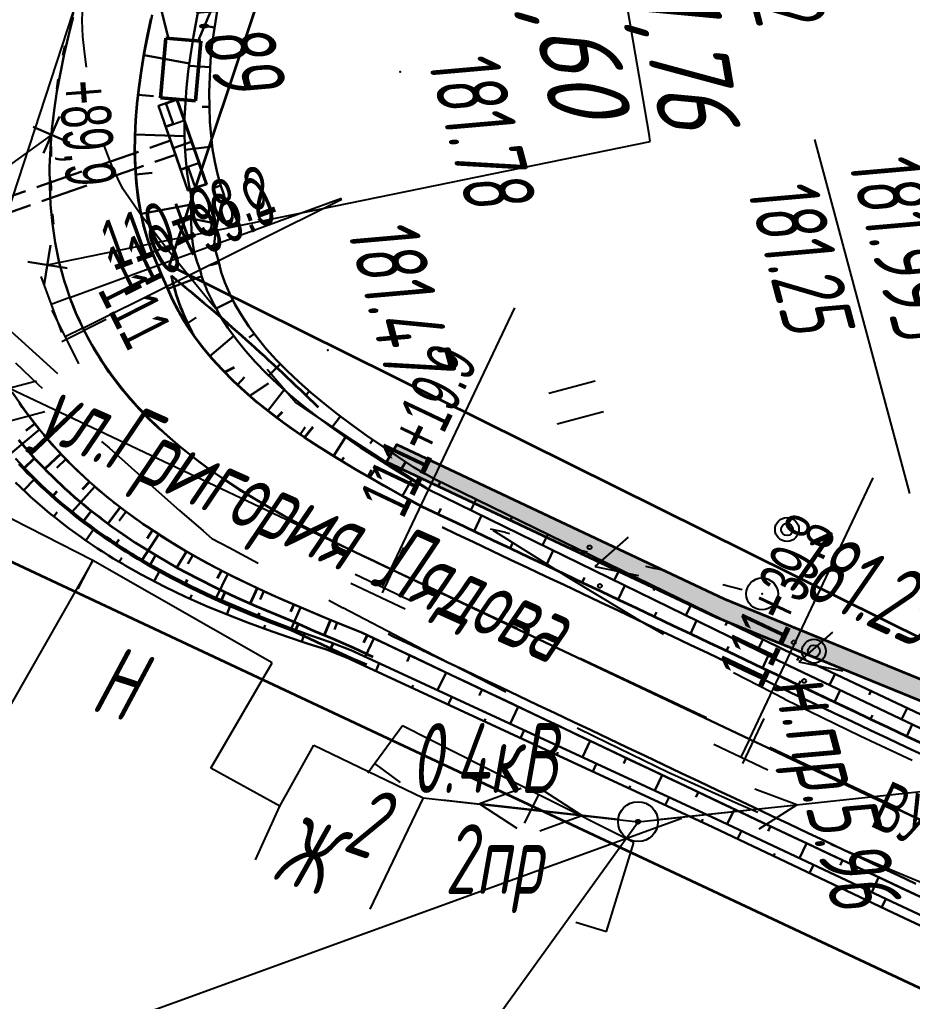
# Model space of a CAD drawing. Header units: millimetres. Extents: x -1799 to 6962, y -1020 to 4121.
# Drawn here: x 5777.82 to 5822.58, y 402.14 to 451.37 of the extents above; entities that cross this region are included whole.
import ezdxf
from ezdxf import colors
from ezdxf.entities.mleader import LeaderData, LeaderLine
from ezdxf.math import Vec2, Vec3

# ---------------------------------------------------------------- set-up
doc = ezdxf.new("R2010")
doc.units = ezdxf.units.MM
for name, pattern in [('ACAD_ISO02W100', [15, 12, -3]), ('CONTI', [0]), ('DASHED', [0.75, 0.5, -0.25]), ('STROT', [1.7, 0.5, -1.2])]:
    doc.linetypes.add(name, pattern=pattern)
for name, color, linetype, lineweight in [('10', 1, 'Continuous', 35), ('КОПИЯ_ОСЬ_13_ОТКОСЫ', 7, 'Continuous', 30), ('КОПИЯ_ОСЬ_ГРАНИЦЫ_ПОЛОС', 7, 'Continuous', 30), ('КОПИЯ_ОСЬ_ОТКОСЫ', 7, 'Continuous', 30), ('ОСЬ_ВЕРХ_ПОКРЫТИЯ_ГРАНИЦЫ_ПОЛОС', 7, 'Continuous', 30), ('ОСЬ_ВЕРХ_ПОКРЫТИЯ_ОСЬ', 1, 'Continuous', 30), ('Ось_примыкания', 1, 'Continuous', 35), ('Отметки', 5, 'Continuous', 30), ('Тротуар', 40, 'Continuous', 35), ('Трубы мет.', 7, 'ACAD_ISO02W100', 30)]:
    doc.layers.add(name, color=color, linetype=linetype, lineweight=lineweight)
for name, color, linetype in [('NAD_MDEFAULT', 7, 'CONTI'), ('PI_OTDEFAULT', 172, 'CONTI'), ('PI_TTDEFAULT', 5, 'CONTI'), ('PLN_O', 7, 'CONTI'), ('SIT_LDEFAULT', 7, 'CONTI'), ('USLZNDEFAULT', 7, 'CONTI'), ('ZAPSKDEFAULT', 7, 'CONTI'), ('канава', 7, 'Continuous'), ('канавы', 14, 'Continuous'), ('КОПИЯ_ОСЬ_ТАНГЕНСЫ', 1, 'Continuous'), ('ОСЬ_ВЕРХ_ПОКРЫТИЯ_ОТКОСЫ', 7, 'Continuous'), ('ОСЬ_ВЕРХ_ПОКРЫТИЯ_ПИКЕТЫ', 1, 'Continuous'), ('ОСЬ_ВЕРХ_ПОКРЫТИЯ_РАЗБИВКА_КРИВ', 1, 'Continuous'), ('ОСЬ_ВЕРХ_ПОКРЫТИЯ_ТАНГЕНСЫ', 1, 'Continuous'), ('разметка', 7, 'Continuous')]:
    doc.layers.add(name, color=color, linetype=linetype)
doc.layers.get('КОПИЯ_ОСЬ_ОТКОСЫ').off()
doc.styles.add('eskd', font='spds.shx', dxfattribs={"width": 1.2, "oblique": 15})
doc.styles.get("Standard").update_dxf_attribs({"font": 'arial.ttf'})
doc.styles.add('ГОСТ', font='', dxfattribs={"oblique": 15, "height": 4})
doc.styles.get('ГОСТ').set_extended_font_data('GOST type A')

# ---------------------------------------------------------------- blocks, each defined once
blk = doc.blocks.new('BL_2011')
at = {"color": 0}
for p, q in [((0, 0), (0, 2.4)), ((1.6, 0), (1.6, 2.4))]:
    blk.add_line(p, q, dxfattribs=at)
blk = doc.blocks.new('BL_2014')
at = {"color": 0}
for p, q in [((-1, 2), (0, 0)), ((0, 0), (1, 2))]:
    blk.add_line(p, q, dxfattribs=at)
for centre in [(-1, 0), (1, 0)]:
    blk.add_circle(centre, 0.1, dxfattribs=at)
blk = doc.blocks.new('BL_26')
at = {"color": 0}
for radius in [1, 0.1]:
    blk.add_circle((0, 0), radius, dxfattribs=at)
blk = doc.blocks.new('A$C76A07AE2')
at = {"layer": 'Трубы мет.', "linetype": 'Continuous', "lineweight": 0}
for p, q in [((-18.88, 44.2), (-8, 44.2)), ((-18.88, 44.2), (-18.88, 23)), ((-4, 45), (-1.31, 45)), ((-18.88, 23), (0, 23)), ((-18.88, 22.13), (-0.88, 22.13)), ((-18.88, 22.13), (-18.88, 21.84)), ((-18.88, 21.84), (-18.88, 0.5)), ((-0.88, 22.13), (-0.88, 0.5)), ((-18.88, -0.5), (-18.88, -20.47)), ((-0.88, -0.5), (-0.88, -20.47)), ((-18.88, -20.47), (-18.88, -22.02)), ((-18.88, -22.02), (-0.88, -22.02)), ((-18.88, -23), (0, -23)), ((-18.88, -23), (-18.88, -44.07)), ((-0.88, -20.47), (-0.88, -22.02)), ((-18.88, -44.07), (-8, -44.07))]:
    blk.add_line(p, q, dxfattribs=at)
at = {"layer": 'Трубы мет.', "linetype": 'Continuous'}
blk.add_lwpolyline([(-20, -45), (0, -45), (0, 45), (-20, 45)], close=True, dxfattribs=at)
for points in [[(-8, 45), (-8, 23), (0, 23)], [(-8, -45), (-8, -23), (0, -23)]]:
    blk.add_lwpolyline(points, dxfattribs=at)
at = {"layer": 'Трубы мет.', "linetype": 'Continuous', "lineweight": 0}
for points in [[(-18.88, 0.5), (-0.88, 0.5)], [(-18.88, -0.5), (-0.88, -0.5)]]:
    blk.add_lwpolyline(points, dxfattribs=at)
blk = doc.blocks.new('6')
at = {"layer": 'канава', "color": 5, "linetype": 'Continuous', "lineweight": 30}
for p, q in [((-1.5, -1.25), (-1.5, 1.25)), ((0, 0.75), (-1.5, 1.25)), ((0, 0.75), (0, -0.75)), ((0, -0.75), (-1.5, -1.25))]:
    blk.add_line(p, q, dxfattribs=at)
blk = doc.blocks.new('_None')
blk = doc.blocks.new('Крест')
at = {"layer": 'Отметки'}
for points in [[(0, 1), (0, -1)], [(-1, 0), (1, 0)]]:
    blk.add_lwpolyline(points, dxfattribs=at)

msp = doc.modelspace()

# ---------------------------------------------------------------- hatches: boundary and pattern name
at = {"layer": 'Тротуар', "lineweight": 30, "ltscale": 7}
msp.add_hatch(color=256, dxfattribs=at).paths.add_polyline_path([(6126.932, 278.03), (6128.44, 277.163), (6164.583, 261.242), (6199.392, 245.619), (6226.965, 230.843), (6234.072, 227.17), (6244.623, 221.453), (6251.566, 217.479), (6258.375, 213.28), (6265.073, 209.03), (6265.609, 209.874), (6258.906, 214.128), (6252.077, 218.339), (6245.11, 222.326), (6234.54, 228.054), (6227.431, 231.728), (6199.833, 246.517), (6164.989, 262.155), (6128.892, 278.057), (6116.325, 285.285), (6112.601, 286.992), (6104.101, 289.889), (6095.383, 292.114), (6094.029, 292.722), (6062.635, 308.697), (6052.755, 311.669), (6041.92, 316.601), (6020.572, 327.794), (5984.472, 344.036), (5959.438, 357.041), (5935.187, 366.884), (5892.203, 387.183), (5867.012, 398.473), (5831.402, 414.856), (5813.14, 422.315), (5796.736, 430.054), (5796.208, 429.198), (5812.745, 421.396), (5831.004, 413.939), (5859.267, 400.936), (5860.176, 400.518), (5866.599, 397.563), (5891.785, 386.274), (5934.785, 365.968), (5959.018, 356.132), (5984.036, 343.135), (6020.134, 326.894), (6041.481, 315.702), (6052.403, 310.731), (6062.261, 307.765), (6093.575, 291.831), (6095.052, 291.166), (6103.854, 288.92), (6112.231, 286.062), (6115.867, 284.395), (6121.96, 280.89), (6122.831, 280.389)])

# ---------------------------------------------------------------- linework, layer by layer
at = {"layer": '10'}
for points in [[(5786.736, 494.343), (5773.306, 448.933), (5770.456, 448.843), (5765.796, 429.633), (5881.916, 375.143), (5882.526, 376.343), (5928.446, 353.523), (5932.486, 351.513), (5960.736, 337.483), (5984.326, 327.543), (6003.876, 317.883), (6062.466, 290.823), (6094.516, 277.493), (6108.036, 270.763), (6136.066, 258.603), (6190.026, 235.203), (6188.726, 232.343), (6197.666, 228.193), (6198.346, 229.813), (6243.156, 208.233)], [(6235.356, 230.303), (6147.926, 271.033), (6052.206, 315.413), (6051.196, 312.853), (6042.006, 316.773), (6043.256, 319.763), (5995.906, 340.543), (5925.656, 374.333), (5896.866, 386.953), (5894.006, 388.013), (5868.476, 398.593), (5869.476, 400.593), (5830.776, 418.893), (5830.026, 416.853), (5785.337, 439.04), (5802.246, 489.523)]]:
    msp.add_lwpolyline(points, dxfattribs=at)
at = {"layer": 'NAD_MDEFAULT', "color": 0}
msp.add_line((5817.67, 445.348, 181.5), (5822.426, 427.599, 181.5), dxfattribs=at)
at = {"layer": 'PI_TTDEFAULT', "color": 5}
for p in [(5796.902, 448.749, 181.777), (5793.272, 434.799, 181.468), (5815.042, 422.569, 181.232)]:
    msp.add_point(p, dxfattribs=at)
at = {"layer": 'PLN_O'}
msp.add_line((5770.145, 396.493), (5811.022, 411.319), dxfattribs=at)
at = {"layer": 'SIT_LDEFAULT', "color": 7}
for p, q in [((5780.952, 451.319), (5780.982, 452.129)), ((5780.992, 450.519), (5780.952, 451.319)), ((5781.082, 449.629), (5780.982, 450.519)), ((5781.172, 448.989), (5781.082, 449.629)), ((5782.052, 445.049), (5782.042, 445.099)), ((5782.492, 443.909), (5782.062, 445.049)), ((5783.002, 442.879), (5782.492, 443.909)), ((5783.892, 441.579), (5782.992, 442.879)), ((5785.282, 439.779), (5783.892, 441.579)), ((5786.952, 437.719), (5785.282, 439.779)), ((5773.152, 439.569), (5779.712, 433.629)), ((5787.642, 436.889), (5786.952, 437.719)), ((5777.612, 434.149), (5778.762, 433.059)), ((5791.252, 432.629), (5790.222, 433.829)), ((5778.762, 433.059), (5778.942, 432.889)), ((5791.662, 432.149), (5791.252, 432.629)), ((5792.452, 431.639), (5791.662, 432.159)), ((5794.572, 430.229), (5792.452, 431.629)), ((5781.932, 430.219), (5782.302, 429.889)), ((5782.302, 429.889), (5784.192, 428.209)), ((5797.682, 428.219), (5794.572, 430.229)), ((5781.492, 424.239), (5772.592, 428.789)), ((5784.192, 428.209), (5785.842, 426.759)), ((5798.192, 427.899), (5797.682, 428.219)), ((5785.842, 426.759), (5787.022, 425.739)), ((5801.412, 425.839), (5802.172, 425.659)), ((5787.022, 425.739), (5787.462, 425.349)), ((5787.462, 425.349), (5788.322, 424.889)), ((5805.412, 423.339), (5801.562, 425.749)), ((5802.172, 425.649), (5802.382, 425.599)), ((5788.322, 424.889), (5789.782, 424.119)), ((5805.302, 424.909), (5806.272, 424.679)), ((5781.492, 424.239), (5775.862, 414.379)), ((5780.762, 422.819), (5781.492, 424.239)), ((5790.482, 419.119), (5781.492, 424.239)), ((5809.192, 423.969), (5809.682, 423.849)), ((5809.682, 423.859), (5810.162, 423.749)), ((5809.322, 420.989), (5805.412, 423.339)), ((5813.082, 423.039), (5814.052, 422.799)), ((5793.322, 422.249), (5794.022, 421.879)), ((5794.022, 421.889), (5798.082, 419.769)), ((5810.102, 420.539), (5809.322, 420.979)), ((5798.082, 419.769), (5802.202, 417.659)), ((5787.412, 413.839), (5790.482, 419.119)), ((5816.182, 417.289), (5813.602, 418.619)), ((5819.962, 415.429), (5816.182, 417.279)), ((5797.012, 415.949), (5795.632, 414.059)), ((5803.852, 412.499), (5797.012, 415.959)), ((5805.772, 415.859), (5806.632, 415.429)), ((5790.872, 411.929), (5792.562, 414.979)), ((5792.562, 414.979), (5798.052, 412.349)), ((5806.632, 415.429), (5810.342, 413.639)), ((5822.572, 414.209), (5819.962, 415.429)), ((5795.632, 414.059), (5795.282, 413.579)), ((5796.922, 413.109), (5795.632, 414.059)), ((5790.872, 411.929), (5787.412, 413.839)), ((5810.342, 413.639), (5813.852, 412.039)), ((5808.822, 411.149), (5830.812, 413.489)), ((5802.972, 412.809), (5800.872, 412.039)), ((5806.002, 411.459), (5804.122, 412.679)), ((5816.782, 411.999), (5814.682, 412.779)), ((5798.052, 412.349), (5795.382, 406.769)), ((5798.052, 412.349), (5808.822, 411.149)), ((5799.042, 412.239), (5806.002, 411.459)), ((5807.832, 411.259), (5800.872, 412.039)), ((5800.872, 412.039), (5802.752, 410.819)), ((5803.132, 411.069), (5803.852, 412.499)), ((5808.612, 410.099), (5803.852, 412.499)), ((5813.852, 412.039), (5814.822, 411.619)), ((5789.652, 409.229), (5790.872, 411.929)), ((5809.812, 411.259), (5816.782, 411.999)), ((5814.892, 410.789), (5816.782, 411.999)), ((5801.431, 400.888), (5808.822, 411.149)), ((5803.902, 410.689), (5806.002, 411.459)), ((5807.242, 405.639), (5808.612, 410.099)), ((5818.492, 410.019), (5821.572, 408.719)), ((5821.572, 408.719), (5825.542, 407.059)), ((5805.712, 406.109), (5807.242, 405.639))]:
    msp.add_line(p, q, dxfattribs=at)
for centre, radius in [((5816.292, 425.799), 0.6), ((5816.292, 425.799), 0.3), ((5815.042, 422.569), 0.8), ((5817.642, 419.699), 0.6), ((5817.642, 419.699), 0.3)]:
    msp.add_circle(centre, radius, dxfattribs=at)
at = {"layer": 'канавы', "color": 5, "lineweight": 50}
for p, q in [((5785.15, 450.431), (5784.889, 447.442)), ((5786.642, 447.289), (5786.903, 450.278)), ((5784.889, 447.442), (5786.642, 447.289))]:
    msp.add_line(p, q, dxfattribs=at)
msp.add_lwpolyline([(5785.15, 450.431), (5786.903, 450.278)], dxfattribs=at)
at = {"layer": 'КОПИЯ_ОСЬ_13_ОТКОСЫ'}
for points in [[(5787.838, 452.554), (5787.554, 450.717), (5787.496, 450.271), (5787.447, 449.83), (5787.395, 449.309), (5787.35, 448.505), (5787.329, 447.726), (5787.332, 446.971), (5787.36, 446.243), (5787.415, 445.544), (5787.496, 444.876), (5787.604, 444.24), (5787.738, 443.639), (5787.896, 443.076), (5788.079, 442.553), (5787.929, 442.046), (5787.803, 441.545), (5787.701, 441.05), (5787.622, 440.561), (5787.569, 440.077), (5787.667, 439.669), (5787.788, 439.264), (5787.93, 438.708), (5788.108, 438.183), (5788.335, 437.644), (5788.611, 437.095), (5788.935, 436.54), (5789.306, 435.98), (5789.723, 435.419), (5790.184, 434.859), (5790.687, 434.301), (5791.23, 433.747), (5791.812, 433.197), (5792.43, 432.652), (5793.081, 432.112), (5793.764, 431.577), (5794.477, 431.045), (5795.216, 430.515), (5795.98, 429.987), (5796.766, 429.459), (5797.571, 428.928), (5798.607, 428.34), (5816.667, 419.513), (5825.694, 415.248)], [(5784.463, 451.614), (5784.159, 450.15), (5784.005, 449.302), (5783.873, 448.463), (5783.766, 447.634), (5783.683, 446.816), (5783.627, 446.009), (5783.601, 445.215), (5783.604, 444.435), (5783.639, 443.67), (5783.706, 442.923), (5783.806, 442.194), (5783.933, 441.517), (5784.091, 440.862), (5784.28, 440.23), (5784.498, 439.625), (5784.747, 439.048), (5784.962, 438.505), (5785.208, 437.976), (5785.28, 437.791), (5785.346, 437.631), (5785.417, 437.474), (5785.493, 437.319), (5785.572, 437.152), (5785.656, 436.982), (5785.746, 436.816), (5785.84, 436.652), (5785.89, 436.561), (5785.992, 436.38), (5786.101, 436.203), (5786.215, 436.03), (5786.337, 435.835), (5786.465, 435.646), (5786.6, 435.46), (5787.098, 434.809), (5787.602, 434.215), (5788.144, 433.633), (5788.725, 433.065), (5789.339, 432.51), (5789.985, 431.968), (5790.662, 431.439), (5791.366, 430.922), (5792.097, 430.417), (5792.851, 429.923), (5793.626, 429.437), (5794.422, 428.957), (5795.236, 428.483), (5796.065, 428.012), (5796.91, 427.541), (5797.955, 426.965), (5818.695, 417.13), (5830.719, 411.476)], [(5786.792, 451.897), (5786.539, 450.541), (5786.465, 450.097), (5786.383, 449.572), (5786.275, 448.761), (5786.19, 447.969), (5786.129, 447.195), (5786.093, 446.441), (5786.083, 445.708), (5786.101, 444.997), (5786.146, 444.311), (5786.219, 443.651), (5786.32, 443.019), (5786.448, 442.416), (5786.419, 441.846), (5786.417, 441.29), (5786.441, 440.749), (5786.491, 440.222), (5786.567, 439.711), (5786.702, 439.254), (5786.863, 438.802), (5786.915, 438.615), (5786.944, 438.516), (5786.977, 438.419), (5787.011, 438.322), (5787.047, 438.226), (5787.124, 438.015), (5787.166, 437.909), (5787.21, 437.804), (5787.274, 437.665), (5787.568, 437.06), (5787.894, 436.485), (5788.266, 435.91), (5788.684, 435.335), (5789.144, 434.764), (5789.646, 434.198), (5790.188, 433.639), (5790.768, 433.086), (5791.383, 432.542), (5792.031, 432.004), (5792.71, 431.474), (5793.418, 430.95), (5794.153, 430.432), (5794.912, 429.918), (5795.692, 429.406), (5796.493, 428.896), (5797.311, 428.384), (5798.348, 427.792), (5816.403, 418.957), (5825.419, 414.664)], [(5786.792, 451.897), (5786.539, 450.54), (5786.465, 450.097), (5786.383, 449.572), (5786.275, 448.761), (5786.19, 447.969), (5786.129, 447.195), (5786.093, 446.441), (5786.083, 445.708), (5786.101, 444.997), (5786.146, 444.311), (5786.219, 443.651), (5786.32, 443.018), (5786.447, 442.416), (5786.42, 441.846), (5786.417, 441.29), (5786.441, 440.748), (5786.491, 440.222), (5786.567, 439.711), (5786.702, 439.254), (5786.863, 438.802), (5786.915, 438.615), (5786.944, 438.516), (5786.976, 438.419), (5787.011, 438.322), (5787.048, 438.226), (5787.124, 438.015), (5787.166, 437.909), (5787.21, 437.804), (5787.274, 437.665), (5787.568, 437.06), (5787.894, 436.485), (5788.266, 435.91), (5788.683, 435.335), (5789.144, 434.764), (5789.646, 434.198), (5790.188, 433.639), (5790.768, 433.086), (5791.383, 432.542), (5792.031, 432.004), (5792.71, 431.474), (5793.418, 430.95), (5794.153, 430.432), (5794.911, 429.918), (5795.692, 429.406), (5796.493, 428.896), (5797.312, 428.384), (5798.348, 427.792), (5816.403, 418.957), (5825.419, 414.664)], [(5787.594, 450.976), (5787.307, 451.02)], [(5784.056, 449.579), (5786.329, 449.168)], [(5787.377, 448.989), (5786.313, 449.048)], [(5783.762, 447.601), (5784.528, 447.523)], [(5787.331, 446.99), (5786.976, 446.988)], [(5783.614, 445.607), (5786.088, 445.523)], [(5787.481, 444.996), (5786.112, 444.83)], [(5783.644, 443.608), (5784.466, 443.682)], [(5787.907, 443.045), (5787.473, 442.894)], [(5783.912, 441.628), (5786.432, 442.101)], [(5787.715, 441.12), (5786.418, 441.389)], [(5784.468, 439.709), (5785.272, 440)], [(5787.812, 439.163), (5787.385, 439.053)], [(5785.25, 437.869), (5786.947, 438.509)], [(5788.511, 437.295), (5787.674, 436.874)], [(5786.17, 436.096), (5786.673, 436.431)], [(5787.364, 434.495), (5788.558, 435.508)], [(5789.582, 435.609), (5789.331, 435.423)], [(5790.887, 434.097), (5790.306, 433.527)], [(5788.743, 433.048), (5789.093, 433.435)], [(5790.264, 431.75), (5791.087, 432.803)], [(5792.344, 432.728), (5792.165, 432.524)], [(5777.806, 432.143), (5777.951, 431.936), (5778.1, 431.732), (5778.255, 431.532), (5778.358, 431.388), (5778.518, 431.174), (5778.683, 430.964), (5778.853, 430.758), (5779.028, 430.556), (5779.087, 430.483), (5779.268, 430.265), (5779.455, 430.051), (5779.646, 429.843), (5779.843, 429.639), (5780.047, 429.415), (5780.257, 429.198), (5780.473, 428.985), (5780.693, 428.778), (5780.847, 428.625), (5781.083, 428.401), (5781.325, 428.183), (5781.572, 427.972), (5781.731, 427.829), (5781.975, 427.62), (5782.223, 427.416), (5782.476, 427.218), (5782.565, 427.144), (5782.837, 426.928), (5783.115, 426.718), (5783.397, 426.514), (5783.601, 426.362), (5783.808, 426.214), (5784.016, 426.068), (5784.227, 425.927), (5785.28, 425.243), (5786.234, 424.669), (5787.192, 424.132), (5788.152, 423.628), (5789.111, 423.153), (5790.067, 422.703), (5791.018, 422.276), (5791.964, 421.868), (5792.903, 421.475), (5793.833, 421.093), (5794.956, 420.64), (5815.702, 410.802), (5827.754, 405.135)], [(5793.902, 431.474), (5793.479, 430.907)], [(5778.809, 430.811), (5777.381, 429.618)], [(5791.877, 430.569), (5792.131, 430.936)], [(5793.555, 429.481), (5794.151, 430.432)], [(5795.523, 430.303), (5795.389, 430.109)], [(5777.62, 429.356), (5777.824, 429.126), (5778.034, 428.903), (5778.248, 428.684), (5778.469, 428.47), (5778.698, 428.238), (5778.932, 428.011), (5779.172, 427.791), (5779.417, 427.576), (5779.653, 427.36), (5779.894, 427.15), (5780.14, 426.946), (5780.39, 426.748), (5780.565, 426.602), (5780.832, 426.388), (5781.105, 426.181), (5781.382, 425.981), (5781.578, 425.833), (5781.777, 425.688), (5781.978, 425.546), (5782.182, 425.407), (5782.387, 425.272), (5782.497, 425.196), (5782.72, 425.046), (5782.945, 424.9), (5783.172, 424.757), (5783.402, 424.619), (5783.527, 424.539), (5783.779, 424.384), (5784.034, 424.233), (5784.291, 424.086), (5785.441, 423.457), (5786.46, 422.941), (5787.475, 422.463), (5788.484, 422.018), (5789.484, 421.602), (5790.476, 421.211), (5791.457, 420.842), (5792.427, 420.49), (5793.384, 420.152), (5794.516, 419.712), (5794.604, 419.666), (5812.764, 411.281), (5821.823, 407.014), (5830.895, 402.773)], [(5777.62, 429.356), (5777.824, 429.127), (5778.033, 428.902), (5778.249, 428.684), (5778.469, 428.47), (5778.698, 428.238), (5778.932, 428.011), (5779.172, 427.791), (5779.417, 427.576), (5779.653, 427.36), (5779.894, 427.15), (5780.139, 426.946), (5780.39, 426.747), (5780.565, 426.602), (5780.832, 426.388), (5781.105, 426.181), (5781.382, 425.981), (5781.578, 425.833), (5781.777, 425.688), (5781.978, 425.546), (5782.182, 425.408), (5782.387, 425.273), (5782.498, 425.196), (5782.72, 425.046), (5782.945, 424.9), (5783.172, 424.757), (5783.402, 424.619), (5783.527, 424.539), (5783.779, 424.384), (5784.034, 424.233), (5784.291, 424.086), (5785.441, 423.457), (5786.46, 422.941), (5787.475, 422.463), (5788.484, 422.018), (5789.484, 421.602), (5790.476, 421.211), (5791.457, 420.842), (5792.427, 420.49), (5793.384, 420.152), (5794.515, 419.712), (5794.605, 419.666), (5812.764, 411.281), (5821.823, 407.014), (5830.895, 402.773)], [(5780.139, 429.319), (5779.692, 428.889)], [(5795.275, 428.461), (5795.46, 428.786)], [(5797.182, 429.185), (5796.846, 428.675)], [(5778.022, 427.763), (5778.59, 428.346)], [(5797.019, 427.481), (5797.468, 428.295)], [(5777.612, 428.156), (5777.844, 427.939), (5777.917, 427.866), (5778.14, 427.649), (5778.369, 427.438), (5778.602, 427.232), (5778.839, 427.032), (5779.086, 426.814), (5779.338, 426.602), (5779.596, 426.396), (5779.857, 426.196), (5780.04, 426.049), (5780.319, 425.835), (5780.603, 425.627), (5780.892, 425.427), (5781.096, 425.278), (5781.303, 425.133), (5781.512, 424.992), (5781.724, 424.854), (5781.938, 424.72), (5782.052, 424.643), (5782.283, 424.494), (5782.516, 424.349), (5782.751, 424.208), (5782.989, 424.07), (5783.119, 423.992), (5783.379, 423.838), (5783.643, 423.69), (5783.909, 423.545), (5785.095, 422.928), (5786.143, 422.426), (5787.185, 421.963), (5788.217, 421.535), (5789.239, 421.138), (5790.25, 420.768), (5791.248, 420.42), (5792.233, 420.09), (5793.205, 419.775), (5794.332, 419.324), (5794.421, 419.279), (5812.57, 410.874), (5821.621, 406.583), (5830.683, 402.318)], [(5781.596, 427.95), (5780.456, 426.692)], [(5798.914, 428.19), (5798.825, 428.007)], [(5800.711, 427.311), (5800.445, 426.766)], [(5798.796, 426.566), (5798.929, 426.846)], [(5779.529, 426.448), (5779.697, 426.661)], [(5783.15, 426.692), (5782.815, 426.235)], [(5800.603, 425.709), (5800.98, 426.504)], [(5802.508, 426.433), (5802.419, 426.251)], [(5781.132, 425.253), (5781.555, 425.85)], [(5784.796, 425.557), (5783.964, 424.274)], [(5804.305, 425.555), (5804.038, 425.008)], [(5802.411, 424.852), (5802.536, 425.117)], [(5782.813, 424.171), (5782.936, 424.382)], [(5786.505, 424.518), (5786.255, 424.073)], [(5804.218, 423.995), (5804.574, 424.746)], [(5806.102, 424.677), (5806.013, 424.494)], [(5784.564, 423.204), (5784.86, 423.775)], [(5788.266, 423.571), (5787.673, 422.375)], [(5806.025, 423.138), (5806.144, 423.388)], [(5807.899, 423.798), (5807.631, 423.25)], [(5807.832, 422.281), (5808.167, 422.988)], [(5809.696, 422.92), (5809.606, 422.737)], [(5786.361, 422.329), (5786.448, 422.524)], [(5790.068, 422.703), (5789.886, 422.297)], [(5788.2, 421.542), (5788.41, 422.05)], [(5791.898, 421.896), (5791.444, 420.846)], [(5811.492, 422.042), (5811.224, 421.492)], [(5809.639, 421.425), (5809.75, 421.66)], [(5790.07, 420.834), (5790.133, 421.006)], [(5793.745, 421.13), (5793.601, 420.777)], [(5811.446, 420.568), (5811.76, 421.229)], [(5813.289, 421.164), (5813.2, 420.98)], [(5791.961, 420.181), (5792.103, 420.607)], [(5795.582, 420.342), (5795.144, 419.417)], [(5813.253, 419.711), (5813.358, 419.931)], [(5815.086, 420.285), (5814.816, 419.734)], [(5793.847, 419.518), (5793.902, 419.657)], [(5797.39, 419.486), (5797.244, 419.177)], [(5815.061, 418.854), (5815.353, 419.471)], [(5816.884, 419.41), (5816.797, 419.225)], [(5795.671, 418.7), (5795.852, 419.09)], [(5799.197, 418.629), (5798.776, 417.74)], [(5818.692, 418.553), (5818.426, 417.991)], [(5797.486, 417.859), (5797.546, 417.99)], [(5816.868, 417.997), (5816.965, 418.203)], [(5801.004, 417.772), (5800.864, 417.476)], [(5818.675, 417.14), (5818.958, 417.737)], [(5820.499, 417.698), (5820.411, 417.511)], [(5799.3, 417.019), (5799.483, 417.414)], [(5802.811, 416.915), (5802.408, 416.063)], [(5820.483, 416.285), (5820.577, 416.485)], [(5822.308, 416.844), (5822.037, 416.27)], [(5801.115, 416.179), (5801.176, 416.31)], [(5804.619, 416.058), (5804.484, 415.774)], [(5822.292, 415.432), (5822.568, 416.018)], [(5802.93, 415.338), (5803.115, 415.737)], [(5806.426, 415.201), (5806.039, 414.386)], [(5804.745, 414.498), (5804.806, 414.631)], [(5806.56, 413.657), (5806.746, 414.06)], [(5808.233, 414.344), (5808.104, 414.073)], [(5810.04, 413.487), (5809.671, 412.709)], [(5808.375, 412.817), (5808.437, 412.951)], [(5811.847, 412.631), (5811.724, 412.371)], [(5810.189, 411.976), (5810.378, 412.383)], [(5813.654, 411.774), (5813.3, 411.028)], [(5812.004, 411.136), (5812.067, 411.271)], [(5813.813, 410.283), (5814.008, 410.693)], [(5815.461, 410.917), (5815.343, 410.668)], [(5817.269, 410.062), (5816.919, 409.32)], [(5815.62, 409.424), (5815.685, 409.561)], [(5819.078, 409.208), (5818.961, 408.961)], [(5817.427, 408.567), (5817.626, 408.987)], [(5820.887, 408.356), (5820.539, 407.617)], [(5819.234, 407.711), (5819.3, 407.851)], [(5821.042, 406.856), (5821.245, 407.285)]]:
    msp.add_lwpolyline(points, dxfattribs=at)
at = {"layer": 'КОПИЯ_ОСЬ_ГРАНИЦЫ_ПОЛОС'}
for points in [[(5799.008, 425.912), (5799.694, 425.586), (5800.597, 425.158), (5801.5, 424.73), (5802.403, 424.302), (5803.306, 423.873), (5804.209, 423.445), (5805.112, 423.017), (5806.016, 422.589), (5806.919, 422.16), (5807.822, 421.732), (5808.725, 421.304), (5809.628, 420.875), (5810.531, 420.447), (5811.434, 420.019), (5812.337, 419.591), (5813.24, 419.162), (5814.143, 418.734), (5815.046, 418.306), (5815.949, 417.878), (5816.852, 417.45), (5817.754, 417.023), (5818.657, 416.596), (5819.559, 416.169), (5820.462, 415.742), (5821.365, 415.316), (5822.268, 414.891), (5823.172, 414.465)], [(5796.29, 420.56), (5796.543, 420.44), (5797.446, 420.012), (5798.349, 419.584), (5799.252, 419.155), (5800.155, 418.727), (5801.058, 418.299), (5801.961, 417.871), (5802.864, 417.443), (5803.767, 417.014), (5804.67, 416.586), (5805.573, 416.158), (5806.476, 415.73), (5807.379, 415.301), (5808.282, 414.873), (5809.185, 414.445), (5810.088, 414.017), (5810.991, 413.588), (5811.894, 413.16), (5812.797, 412.732), (5813.701, 412.303), (5814.605, 411.875), (5815.509, 411.447), (5816.413, 411.019), (5817.318, 410.592), (5818.222, 410.165), (5819.127, 409.738), (5820.032, 409.311), (5820.937, 408.885), (5821.842, 408.459), (5822.748, 408.034)]]:
    msp.add_lwpolyline(points, dxfattribs=at)
at = {"layer": 'КОПИЯ_ОСЬ_ТАНГЕНСЫ'}
for p, q in [((5819.172, 570.039), (5774.722, 434.109)), ((5774.722, 434.109), (5829.082, 408.329))]:
    msp.add_line(p, q, dxfattribs=at)
at = {"layer": 'ОСЬ_ВЕРХ_ПОКРЫТИЯ_ГРАНИЦЫ_ПОЛОС'}
msp.add_lwpolyline([(5777.45, 432.691), (5778.144, 431.681), (5778.886, 430.726), (5779.667, 429.827), (5780.483, 428.981), (5781.328, 428.187), (5782.196, 427.443), (5783.083, 426.746), (5783.985, 426.094), (5784.899, 425.484), (5785.82, 424.913), (5786.746, 424.377), (5787.675, 423.874), (5788.604, 423.399), (5789.531, 422.951), (5790.455, 422.526), (5791.375, 422.12), (5792.288, 421.73), (5793.195, 421.353), (5794.093, 420.987), (5794.969, 420.633), (5795.858, 420.212), (5796.76, 419.784), (5797.662, 419.356), (5798.564, 418.929), (5799.466, 418.501), (5800.368, 418.073), (5801.27, 417.645), (5802.172, 417.217), (5803.074, 416.79), (5803.976, 416.362), (5804.878, 415.934), (5805.78, 415.506), (5806.682, 415.079), (5807.584, 414.651), (5808.486, 414.223), (5809.388, 413.795), (5810.29, 413.367), (5811.192, 412.94), (5812.094, 412.512), (5812.996, 412.084), (5813.899, 411.656), (5814.803, 411.228), (5815.706, 410.801), (5816.61, 410.373), (5817.513, 409.947), (5818.417, 409.52), (5819.321, 409.094), (5820.226, 408.668), (5821.13, 408.242), (5822.034, 407.817), (5822.939, 407.391)], dxfattribs=at)
at = {"layer": 'ОСЬ_ВЕРХ_ПОКРЫТИЯ_ОСЬ'}
msp.add_lwpolyline([(5780.512, 451.483), (5780.275, 450.561), (5780.057, 449.634), (5779.861, 448.702), (5779.691, 447.765), (5779.55, 446.823), (5779.439, 445.877), (5779.364, 444.928), (5779.325, 443.976), (5779.327, 443.024), (5779.372, 442.073), (5779.463, 441.125), (5779.602, 440.183), (5779.793, 439.25), (5780.037, 438.329), (5780.336, 437.425), (5780.336, 437.425, 0.027676), (5780.991, 435.901), (5780.991, 435.901), (5781.441, 435.062), (5781.941, 434.252), (5782.487, 433.471), (5783.075, 432.722), (5783.7, 432.004), (5784.359, 431.316), (5785.049, 430.66), (5785.766, 430.033), (5786.507, 429.435), (5787.269, 428.864), (5788.05, 428.319), (5788.847, 427.797), (5789.658, 427.298), (5790.48, 426.818), (5791.313, 426.356), (5792.154, 425.908), (5793.002, 425.474), (5793.854, 425.05), (5794.711, 424.634), (5795.57, 424.223), (5796.43, 423.814), (5796.43, 423.814), (5814.405, 415.29), (5814.405, 415.29, 0.002707), (5843.833, 401.528)], format="xyb", dxfattribs=at)
at = {"layer": 'ОСЬ_ВЕРХ_ПОКРЫТИЯ_ОТКОСЫ'}
msp.add_lwpolyline([(5777.806, 432.143), (5777.951, 431.936), (5778.1, 431.732), (5778.255, 431.532), (5778.358, 431.388), (5778.518, 431.174), (5778.683, 430.964), (5778.853, 430.758), (5779.028, 430.556), (5779.087, 430.483), (5779.268, 430.265), (5779.455, 430.051), (5779.646, 429.843), (5779.843, 429.639), (5780.047, 429.415), (5780.257, 429.198), (5780.473, 428.985), (5780.693, 428.778), (5780.847, 428.625), (5781.083, 428.401), (5781.325, 428.183), (5781.572, 427.972), (5781.731, 427.829), (5781.975, 427.62), (5782.223, 427.416), (5782.476, 427.218), (5782.565, 427.144), (5782.837, 426.928), (5783.115, 426.718), (5783.397, 426.514), (5783.601, 426.362), (5783.808, 426.214), (5784.016, 426.068), (5784.227, 425.927), (5785.28, 425.243), (5786.234, 424.669), (5787.192, 424.132), (5788.152, 423.628), (5789.111, 423.153), (5790.067, 422.703), (5791.018, 422.276), (5791.964, 421.868), (5792.903, 421.475), (5793.833, 421.093), (5794.956, 420.64), (5796.011, 420.139)], dxfattribs=at)
at = {"layer": 'ОСЬ_ВЕРХ_ПОКРЫТИЯ_ПИКЕТЫ'}
for p, q in [((5779.934, 435.221), (5782.163, 436.353)), ((5779.934, 435.221), (5782.163, 436.353)), ((5796.01, 422.63), (5797.081, 424.889)), ((5814.081, 414.06), (5815.152, 416.319))]:
    msp.add_line(p, q, dxfattribs=at)
at = {"layer": 'ОСЬ_ВЕРХ_ПОКРЫТИЯ_РАЗБИВКА_КРИВ'}
for p, q in [((5780.336, 437.425), (5793.954, 442.406)), ((5780.991, 435.901), (5793.975, 442.355)), ((5778.881, 438.491), (5779.912, 435.673)), ((5780.336, 437.425), (5779.397, 437.082)), ((5779.428, 436.799), (5780.763, 434.113)), ((5796.43, 423.814), (5802.644, 436.915)), ((5780.991, 435.901), (5780.096, 435.456)), ((5814.405, 415.29), (5820.618, 428.391)), ((5794.646, 423.553), (5797.357, 422.268)), ((5796.43, 423.814), (5796.002, 422.91)), ((5794.432, 423.101), (5797.143, 421.816)), ((5812.621, 415.029), (5815.331, 413.744)), ((5814.405, 415.29), (5813.976, 414.386))]:
    msp.add_line(p, q, dxfattribs=at)
at = {"layer": 'ОСЬ_ВЕРХ_ПОКРЫТИЯ_ТАНГЕНСЫ'}
for p, q in [((5819.172, 570.039), (5774.722, 434.109)), ((5774.722, 434.109), (5829.082, 408.329))]:
    msp.add_line(p, q, dxfattribs=at)
at = {"layer": 'Ось_примыкания', "color": 0, "ltscale": 7}
for p, q in [((5788.095, 433.69), (5788.588, 433.935)), ((5789.347, 432.508), (5790.299, 433.144)), ((5790.711, 431.407), (5790.995, 431.704)), ((5792.099, 430.42), (5792.531, 430.943)), ((5793.955, 429.238), (5794.093, 429.413)), ((5795.371, 428.407), (5795.684, 428.853))]:
    msp.add_line(p, q, dxfattribs=at)
at = {"layer": 'Ось_примыкания', "color": 0}
for p, q in [((5778.578, 431.098), (5778.129, 430.747)), ((5778.018, 428.838), (5778.565, 429.373)), ((5779.888, 429.589), (5779.076, 428.844)), ((5781.317, 428.191), (5780.962, 427.797)), ((5779.461, 427.454), (5779.708, 427.723)), ((5782.856, 426.914), (5782.24, 426.1)), ((5781.001, 426.179), (5781.42, 426.728)), ((5784.487, 425.758), (5784.221, 425.348)), ((5782.632, 425.023), (5782.814, 425.292)), ((5784.337, 423.979), (5784.633, 424.515)), ((5786.184, 424.7), (5785.701, 423.896)), ((5787.938, 423.74), (5787.731, 423.344)), ((5786.101, 423.037), (5786.23, 423.29)), ((5789.734, 422.86), (5789.373, 422.092)), ((5787.91, 422.183), (5788.122, 422.662)), ((5791.559, 422.042), (5791.4, 421.674)), ((5789.752, 421.405), (5789.84, 421.628)), ((5791.612, 420.671), (5791.797, 421.071)), ((5793.404, 421.269), (5793.09, 420.504)), ((5795.25, 420.5), (5795.065, 420.112)), ((5793.426, 419.829), (5793.529, 420.053))]:
    msp.add_line(p, q, dxfattribs=at)
at = {"layer": 'Ось_примыкания', "linetype": 'Continuous'}
msp.add_lwpolyline([(5823.208, 415), (5822.306, 415.425), (5821.404, 415.851), (5820.502, 416.276), (5819.601, 416.702), (5818.699, 417.129), (5817.798, 417.555), (5816.897, 417.982), (5815.995, 418.409), (5815.094, 418.837), (5814.192, 419.264), (5813.29, 419.692), (5812.388, 420.12), (5811.486, 420.548), (5810.583, 420.976), (5809.681, 421.403), (5808.779, 421.831), (5807.877, 422.259), (5806.975, 422.687), (5806.073, 423.114), (5805.171, 423.542), (5804.269, 423.97), (5803.367, 424.398), (5802.465, 424.826), (5801.563, 425.253), (5800.661, 425.681), (5799.759, 426.109), (5798.857, 426.537), (5797.969, 426.958), (5797.151, 427.409), (5796.331, 427.864), (5795.524, 428.319), (5794.731, 428.776), (5793.955, 429.238), (5793.197, 429.704), (5792.458, 430.179), (5791.74, 430.662), (5791.046, 431.155), (5790.376, 431.659), (5789.734, 432.175), (5789.12, 432.703), (5788.538, 433.244), (5787.988, 433.797), (5787.474, 434.363), (5786.996, 434.939), (5786.557, 435.525), (5786.159, 436.12), (5785.804, 436.722), (5785.492, 437.329), (5785.217, 437.958), (5784.963, 438.505), (5784.74, 439.066), (5784.472, 439.698), (5784.246, 440.341), (5784.053, 441.013), (5783.895, 441.711), (5783.771, 442.433), (5783.681, 443.176), (5783.624, 443.938), (5783.6, 444.717), (5783.608, 445.511), (5783.647, 446.32), (5783.714, 447.141), (5783.808, 447.973), (5783.928, 448.816), (5784.071, 449.669), (5784.235, 450.532), (5784.417, 451.403)], dxfattribs=at)
at = {"layer": 'Ось_примыкания', "color": 0, "ltscale": 7}
for points in [[(5785.416, 438.528, -0.023285), (5792.783, 431.936, -576806154.95957)], [(5785.416, 438.528, 0.076565), (5786.557, 435.525, -0.967444)]]:
    msp.add_lwpolyline(points, format="xyb", dxfattribs=at)
for points in [[(5777.76, 430.296), (5777.943, 430.082), (5778.13, 429.873), (5778.194, 429.796), (5778.387, 429.571), (5778.587, 429.35), (5778.791, 429.134), (5779.001, 428.923), (5779.219, 428.693), (5779.443, 428.468), (5779.672, 428.25), (5779.906, 428.037), (5780.07, 427.88), (5780.32, 427.651), (5780.576, 427.428), (5780.838, 427.211), (5781.006, 427.066), (5781.263, 426.852), (5781.525, 426.645), (5781.791, 426.444), (5781.886, 426.369), (5782.172, 426.149), (5782.464, 425.937), (5782.76, 425.731), (5782.974, 425.578), (5783.19, 425.428), (5783.409, 425.282), (5783.63, 425.139), (5784.729, 424.455), (5785.721, 423.884), (5786.714, 423.353), (5787.705, 422.858), (5788.692, 422.394), (5789.673, 421.958), (5790.647, 421.547), (5791.612, 421.155), (5792.567, 420.721), (5793.512, 420.329), (5794.567, 419.869), (5795.534, 419.419)], [(5777.779, 429.092), (5777.989, 428.867), (5778.204, 428.647), (5778.425, 428.433), (5778.653, 428.199), (5778.888, 427.972), (5779.128, 427.75), (5779.373, 427.535), (5779.609, 427.318), (5779.85, 427.107), (5780.096, 426.902), (5780.346, 426.702), (5780.522, 426.556), (5780.789, 426.341), (5781.061, 426.133), (5781.339, 425.932), (5781.535, 425.783), (5781.734, 425.637), (5781.935, 425.495), (5782.139, 425.356), (5782.344, 425.22), (5782.455, 425.143), (5782.677, 424.992), (5782.902, 424.845), (5783.13, 424.702), (5783.36, 424.562), (5783.485, 424.483), (5783.737, 424.326), (5783.992, 424.175), (5784.249, 424.027), (5785.4, 423.394), (5786.42, 422.875), (5787.435, 422.393), (5788.444, 421.946), (5789.445, 421.527), (5790.436, 421.133), (5791.417, 420.761), (5792.357, 420.327), (5793.3, 419.887), (5794.463, 419.351), (5794.463, 419.351), (5795.209, 419.025)]]:
    msp.add_lwpolyline(points, dxfattribs=at)
at = {"layer": 'разметка', "linetype": 'STROT', "lineweight": 30}
msp.add_lwpolyline([(5781.034, 453.315, 0.120634), (5779.644, 439.943, 0.155396)], format="xyb", dxfattribs=at)
at = {"layer": 'разметка', "lineweight": 30, "ltscale": 7}
msp.add_lwpolyline([(5779.644, 439.943, 0.169636), (5785.049, 430.66, 0.041776), (5788.851, 427.794, 0.02498), (5793.87, 425.028), (5796.432, 423.813)], format="xyb", dxfattribs=at)
at = {"layer": 'разметка', "linetype": 'DASHED', "lineweight": 30, "ltscale": 14}
msp.add_lwpolyline([(5796.43, 423.814), (5837.309, 404.545)], dxfattribs=at)
at = {"layer": 'Тротуар', "linetype": 'STROT', "lineweight": 30, "ltscale": 7}
msp.add_lwpolyline([(5796.208, 429.198), (5796.736, 430.054)], dxfattribs=at)
at = {"layer": 'Тротуар', "linetype": 'Continuous'}
for points in [[(5796.736, 430.054), (5796.736, 430.054), (5813.14, 422.315), (5831.402, 414.856), (5867.012, 398.473), (5892.203, 387.183)], [(5796.208, 429.198), (5796.208, 429.198), (5812.737, 421.4), (5831.004, 413.939), (5866.599, 397.563), (5891.785, 386.274), (5934.785, 365.968), (5959.018, 356.132), (5984.036, 343.135), (6020.134, 326.894), (6041.481, 315.702), (6052.402, 310.731), (6062.261, 307.765), (6093.575, 291.831)]]:
    msp.add_lwpolyline(points, dxfattribs=at)
at = {"layer": 'Трубы мет.', "linetype": 'Continuous', "lineweight": 30, "ltscale": 0.06}
msp.add_lwpolyline([(5784.78, 447.041), (5786.257, 442.79), (5787.202, 443.119), (5785.724, 447.369)], close=True, dxfattribs=at)
at = {"layer": 'Трубы мет.', "lineweight": 30}
msp.add_lwpolyline([(5785.97, 443.617), (5785.067, 446.214)], dxfattribs=at)
at = {"layer": 'Трубы мет.', "ltscale": 0.2}
for points in [[(5773.012, 440.997), (5785.386, 445.298)], [(5773.258, 440.288), (5785.632, 444.589)]]:
    msp.add_lwpolyline(points, dxfattribs=at)

# ---------------------------------------------------------------- block references
at = {"layer": 'USLZNDEFAULT', "color": 7}
for name, p, rotation in [('BL_2014', (5806.652, 423.939), 285), ('BL_2014', (5816.892, 419.169), 285), ('BL_26', (5808.822, 411.149), 322.0000000000001)]:
    msp.add_blockref(name, p, dxfattribs=dict(at, rotation=rotation))
at = {"layer": 'ZAPSKDEFAULT', "color": 7, "rotation": 285}
for p in [(5776.352, 432.639), (5804.352, 432.639)]:
    msp.add_blockref('BL_2011', p, dxfattribs=at)
at = {"layer": 'КОПИЯ_ОСЬ_ОТКОСЫ', "linetype": 'Continuous', "rotation": 265.4563425130755}
msp.add_blockref('6', (5786.026, 450.354), dxfattribs=at)
at = {"layer": 'Отметки'}
for p, rotation in [((5779.416, 445.588), 246.0518597266802), ((5779.212, 439.064), 260.7861031979047)]:
    msp.add_blockref('Крест', p, dxfattribs=dict(at, rotation=rotation))
at = {"layer": 'Трубы мет.', "lineweight": 30, "ltscale": 7, "xscale": 0.05000000000000002, "yscale": 0.05000000000000002, "zscale": 0.05000000000000002, "rotation": 199.1668342851436}
msp.add_blockref('A$C76A07AE2', (5785.519, 444.916), dxfattribs=at)

# ---------------------------------------------------------------- texts
at = {"layer": 'NAD_MDEFAULT', "color": 7, "style": 'eskd', "oblique": 10, "width": 0.8}
for s, rotation, p in [(' Рп-22', 285, (5812.326, 460.221, 181.5)), (' 181.993', 285, (5818.938, 445.687, 181.5)), (' 181.25', 285, (5813.867, 444.329, 181.5)), ('ул.Григория Лядова', 336, (5778.532, 430.559)), ('Н', 341.899, (5781.299, 416.778)), ('н.пр.5.96', 285, (5815.529, 418.111, 180)), ('2', 340.7018, (5793.943, 409.738)), ('Ж', 340.7018, (5790.394, 408.315))]:
    msp.add_text(s, height=3.5, rotation=rotation, dxfattribs=at).set_placement(p)
for s, p in [('0.4кВ', (5797.435, 412.592)), ('2пр', (5799.138, 407.518))]:
    msp.add_text(s, height=3.5, dxfattribs=at).set_placement(p)
at = {"layer": 'PI_OTDEFAULT', "color": 172, "style": 'eskd', "oblique": 10, "width": 0.8}
for s, rotation, p in [('181.89', 285, (5785.708, 455.167)), ('181.78', 285, (5798.231, 449.355)), ('181.47', 285, (5794.195, 440.894)), ('181.23', 335.2468, (5815.888, 423.021))]:
    msp.add_text(s, height=3.5, rotation=rotation, dxfattribs=at).set_placement(p)
at = {"layer": 'КОПИЯ_ОСЬ_ТАНГЕНСЫ', "width": 0.6}
msp.add_text('ВУ52', height=2.5, rotation=335.248, dxfattribs=at).set_placement((5820.385, 410.962))
at = {"layer": 'ОСЬ_ВЕРХ_ПОКРЫТИЯ_ПИКЕТЫ', "width": 0.6}
for s, rotation, p in [('+89,9', 274.3338, (5779.776, 448.233)), ('111', 296.9167, (5781.707, 437.803))]:
    msp.add_text(s, height=2.5, rotation=rotation, dxfattribs=at).set_placement(p)
at = {"layer": 'ОСЬ_ВЕРХ_ПОКРЫТИЯ_РАЗБИВКА_КРИВ', "width": 0.6}
for s, rotation, p in [('110+98.2', 20.0891, (5782.512, 438.754)), ('110+99.9', 26.4304, (5783.007, 437.461)), ('111+19.9', 64.6276, (5797.05, 426.287)), ('111+39.8', 64.6276, (5815.024, 417.763))]:
    msp.add_text(s, height=2.5, rotation=rotation, dxfattribs=at).set_placement(p)
at = {"layer": 'ОСЬ_ВЕРХ_ПОКРЫТИЯ_ТАНГЕНСЫ', "width": 0.6}
msp.add_text('ВУ52', height=2.5, rotation=335.248, dxfattribs=at).set_placement((5820.385, 410.962))
at = {"layer": 'Отметки', "color": 0, "style": 'ГОСТ', "oblique": 15}
msp.add_text('181,60', height=4, rotation=279.6445, dxfattribs=at).set_placement((5802.565, 457.537, 126.574))

# ---------------------------------------------------------------- leaders
at = {"layer": 'Отметки', "ltscale": 0.2}
ml = msp.add_multileader_mtext('Standard', dxfattribs=at)
ml.set_content('181,76', color=256, style='ГОСТ')
ml.set_leader_properties()
ml.set_arrow_properties(name='NONE')
ml.build(insert=Vec2(0, 0))
ml.multileader.update_dxf_attribs({"text_left_attachment_type": 6, "text_right_attachment_type": 6, "dogleg_length": 0.36, "arrow_head_size": 2})
ctx = ml.context
ctx.base_point, ctx.arrow_head_size, ctx.landing_gap_size, ctx.plane_origin, ctx.plane_x_axis, ctx.plane_y_axis = Vec3(5806.368, 463.317), 2, 0, Vec3(5745.585, 436.359), Vec3(0.167535, -0.985866), Vec3(0.985866, 0.167535)
ctx.left_attachment, ctx.right_attachment, ctx.text_align_type = 6, 6, 2
notes = []
notes.append((ctx, [(1, (1, 1, 0), (5809.437, 445.26), (-0.167535, 0.985866), 0.36, [(0, [(5779.212, 439.064)], 0, [])])]))
ctx.mtext.insert, ctx.mtext.text_direction, ctx.mtext.rotation, ctx.mtext.alignment, ctx.mtext.line_spacing_style, ctx.mtext.flow_direction = Vec3(5813.912, 446.386), Vec3(0.167535, -0.985866), 4.880718, 3, 2, 5
ml = msp.add_multileader_mtext('Standard', dxfattribs=at)
ml.set_content('182,24', color=256, style='ГОСТ')
ml.set_leader_properties()
ml.set_arrow_properties(name='NONE')
ml.build(insert=Vec2(0, 0))
ml.multileader.update_dxf_attribs({"text_left_attachment_type": 6, "text_right_attachment_type": 6, "dogleg_length": 0.36, "arrow_head_size": 2})
ctx = ml.context
ctx.base_point, ctx.arrow_head_size, ctx.landing_gap_size, ctx.plane_origin, ctx.plane_x_axis, ctx.plane_y_axis = Vec3(5747.373, 422.132), 2, 0, Vec3(5666.493, 440.607), Vec3(-0.088716, -0.996057), Vec3(0.996057, -0.088716)
ctx.left_attachment, ctx.right_attachment = 6, 6
notes.append((ctx, [(0, (1, 1, 0), (5747.405, 422.49), (-0.088716, -0.996057), 0.36, [(0, [(5779.416, 445.588)], 0, [])])]))
ctx.mtext.insert, ctx.mtext.text_direction, ctx.mtext.rotation, ctx.mtext.line_spacing_style, ctx.mtext.flow_direction = Vec3(5751.955, 421.723), Vec3(-0.088716, -0.996057), 4.623557, 2, 5
for ctx, leaders in notes:
    for number, flags, end, landing, length, lines in leaders:
        leader = LeaderData()
        leader.index, (leader.has_last_leader_line, leader.has_dogleg_vector, leader.attachment_direction) = number, flags
        leader.last_leader_point, leader.dogleg_vector, leader.dogleg_length = Vec3(end), Vec3(landing), length
        for number, points, colour, breaks in lines:
            line = LeaderLine()
            line.index, line.vertices, line.color, line.breaks = number, Vec3.list(points), colors.encode_raw_color(colour), breaks
            leader.lines.append(line)
        ctx.leaders.append(leader)

doc.saveas('drawing.dxf')
